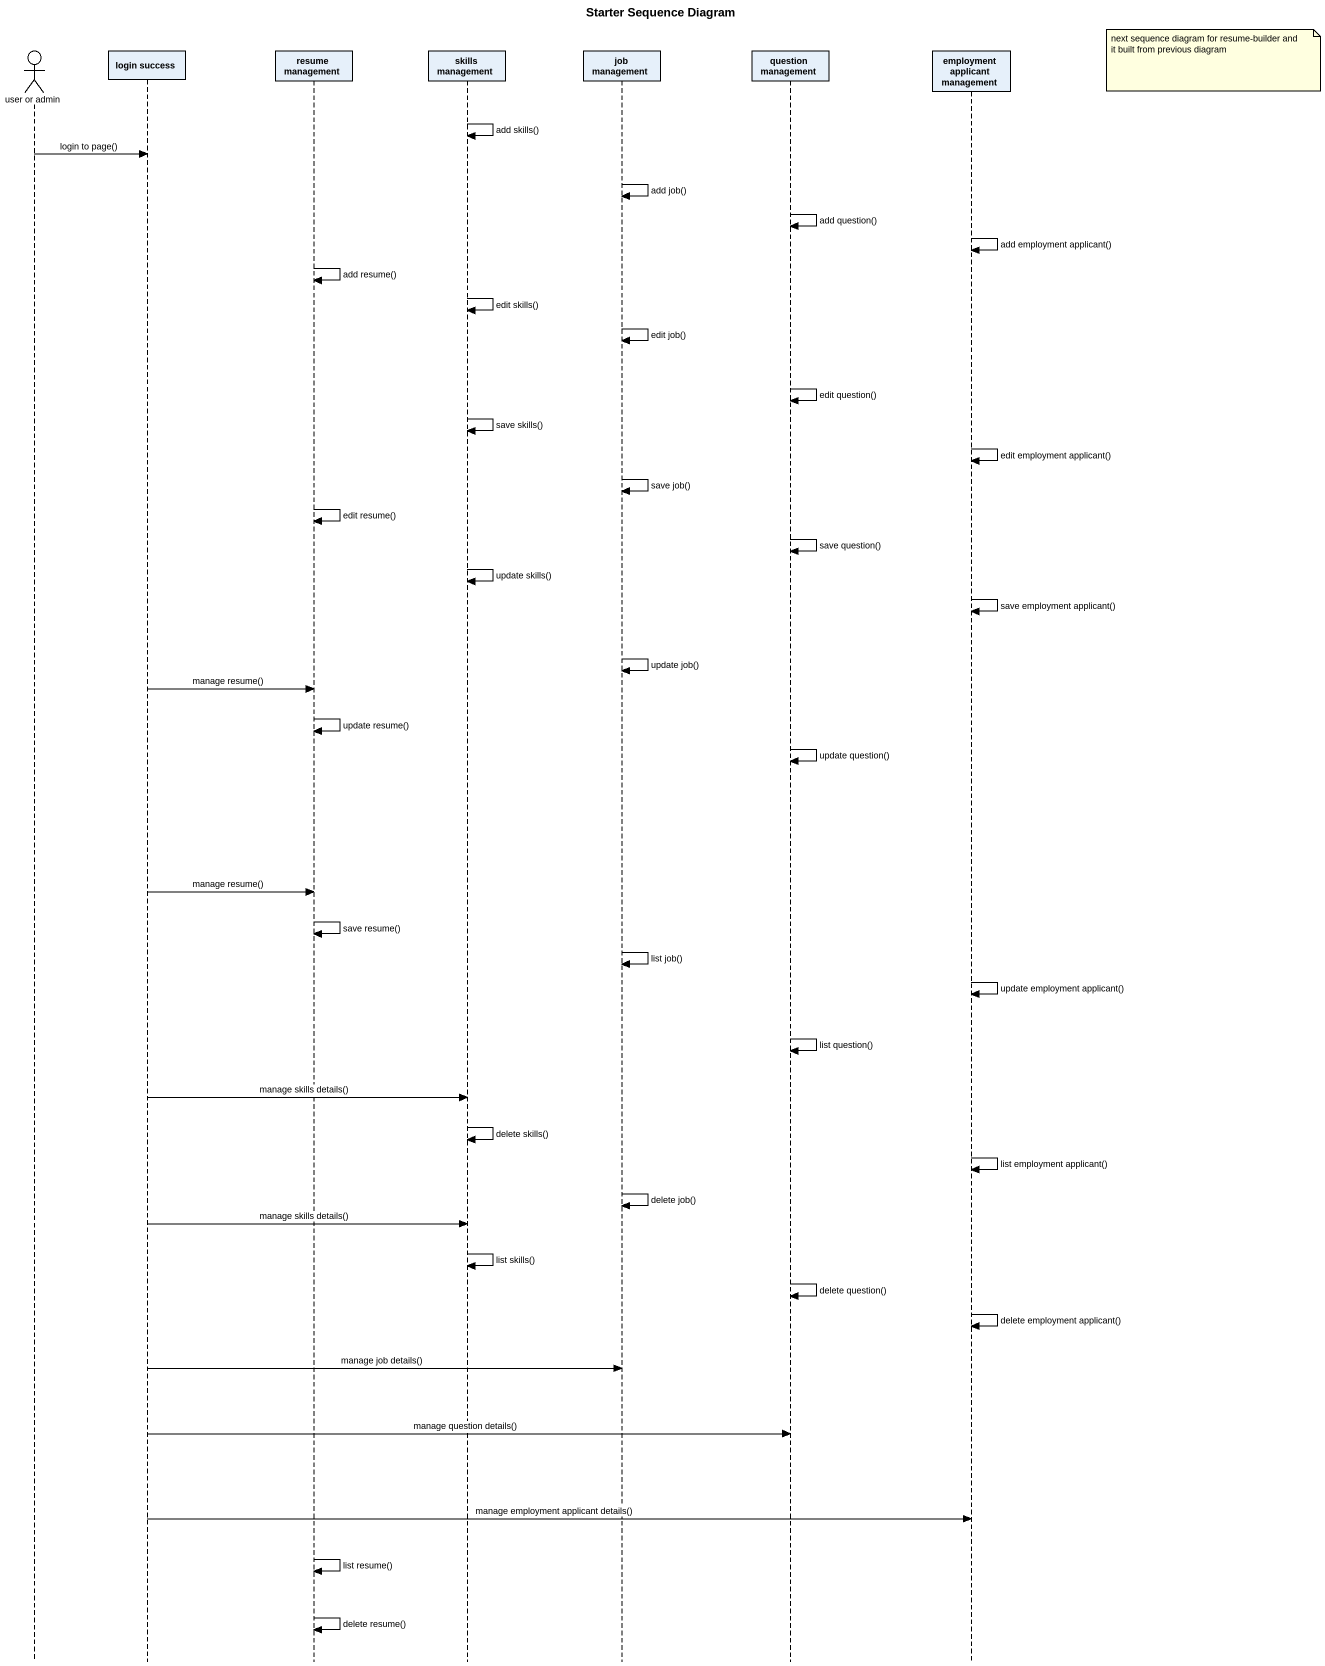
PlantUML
@startuml
title Starter Sequence Diagram
hide footbox
actor "user or admin" as user_or_admin
participant "login success" as login_success
participant "resume management" as resume_management
participant "skills management" as skills_management
participant "job management" as job_management
participant "question management" as question_management
participant "employment applicant management" as employment_applicant

note right of employment_applicant : next sequence diagram for resume-builder and it built from previous diagram
skills_management -> skills_management : add skills()
user_or_admin -> login_success : login to page()
job_management -> job_management : add job()
question_management -> question_management : add question()
employment_applicant -> employment_applicant : add employment applicant()
resume_management -> resume_management : add resume()
skills_management -> skills_management : edit skills()
job_management -> job_management : edit job()
question_management -> question_management : edit question()
skills_management -> skills_management : save skills()
employment_applicant -> employment_applicant : edit employment applicant()
job_management -> job_management : save job()
resume_management -> resume_management : edit resume()
question_management -> question_management : save question()
skills_management -> skills_management : update skills()
employment_applicant -> employment_applicant : save employment applicant()
job_management -> job_management : update job()
login_success -> resume_management : manage resume()
resume_management -> resume_management : update resume()
question_management -> question_management : update question()
login_success -> resume_management : manage resume()
resume_management -> resume_management : save resume()
job_management -> job_management : list job()
employment_applicant -> employment_applicant : update employment applicant()
question_management -> question_management : list question()
login_success -> skills_management : manage skills details()
skills_management -> skills_management : delete skills()
employment_applicant -> employment_applicant : list employment applicant()
job_management -> job_management : delete job()
login_success -> skills_management : manage skills details()
skills_management -> skills_management : list skills()
question_management -> question_management : delete question()
employment_applicant -> employment_applicant : delete employment applicant()
login_success -> job_management : manage job details()
login_success -> question_management : manage question details()
login_success -> employment_applicant : manage employment applicant details()
resume_management -> resume_management : list resume()
resume_management -> resume_management : delete resume()
@enduml
